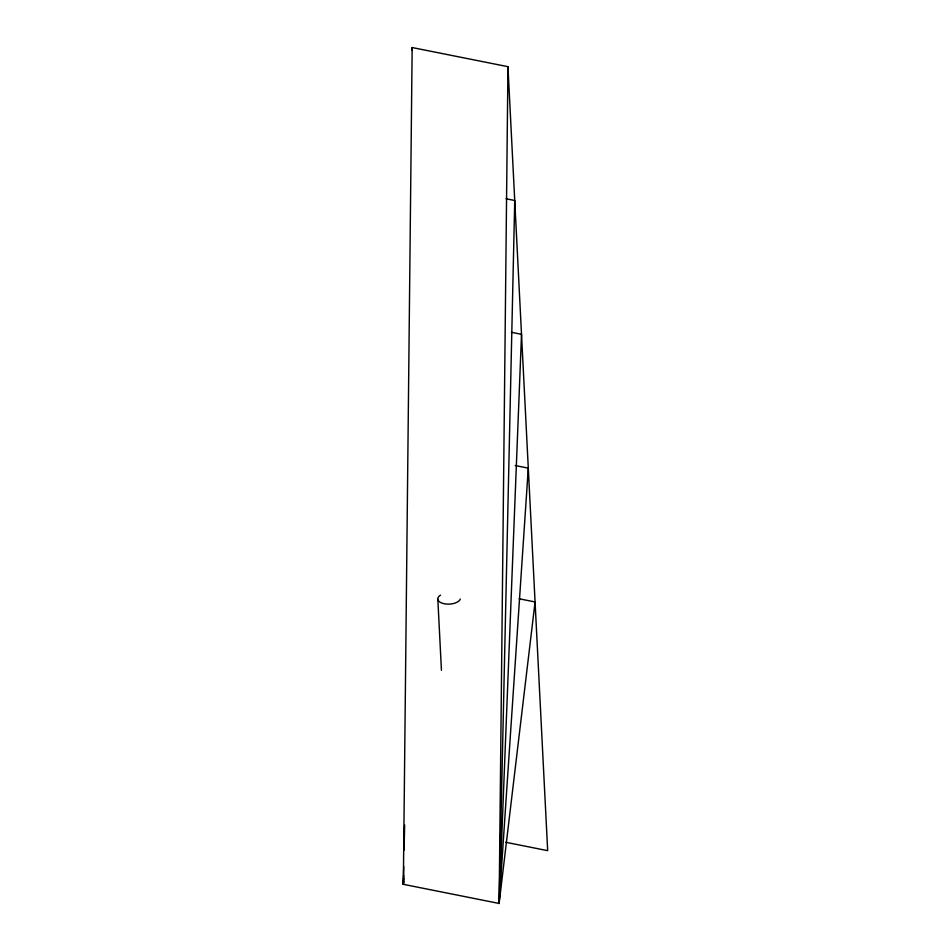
<?xml version="1.0" encoding="UTF-8"?>
<svg xmlns="http://www.w3.org/2000/svg" width="951" height="951" viewBox="0 0 951 951"><rect width="100%" height="100%" fill="white"/><g stroke="black" fill="none" stroke-linecap="round" stroke-linejoin="round"><path stroke-width="1.43" d="M505.587 842.253L547.669 850.658L507.953 66.677L412.163 47.55L403.331 884.323L499.12 903.45L535.068 601.959L519.103 598.773M507.953 66.677L499.12 903.45L528.292 468.142L515.228 465.538M403.723 866.527L403.331 884.323L403.676 881.387M404.092 850.218L404.65 825.004M403.676 875.431L403.331 884.323L403.723 878.403M506.027 198.759L514.729 200.495L499.12 903.45L521.517 334.324L511.353 332.291M412.163 47.55L412.318 50.486M437.84 599.356L441.442 670.312M460.284 599.082A11.341 5.658 -2.9 0 1 444.272 603.766A11.341 5.658 -2.9 0 1 440.515 595.124"/></g></svg>
